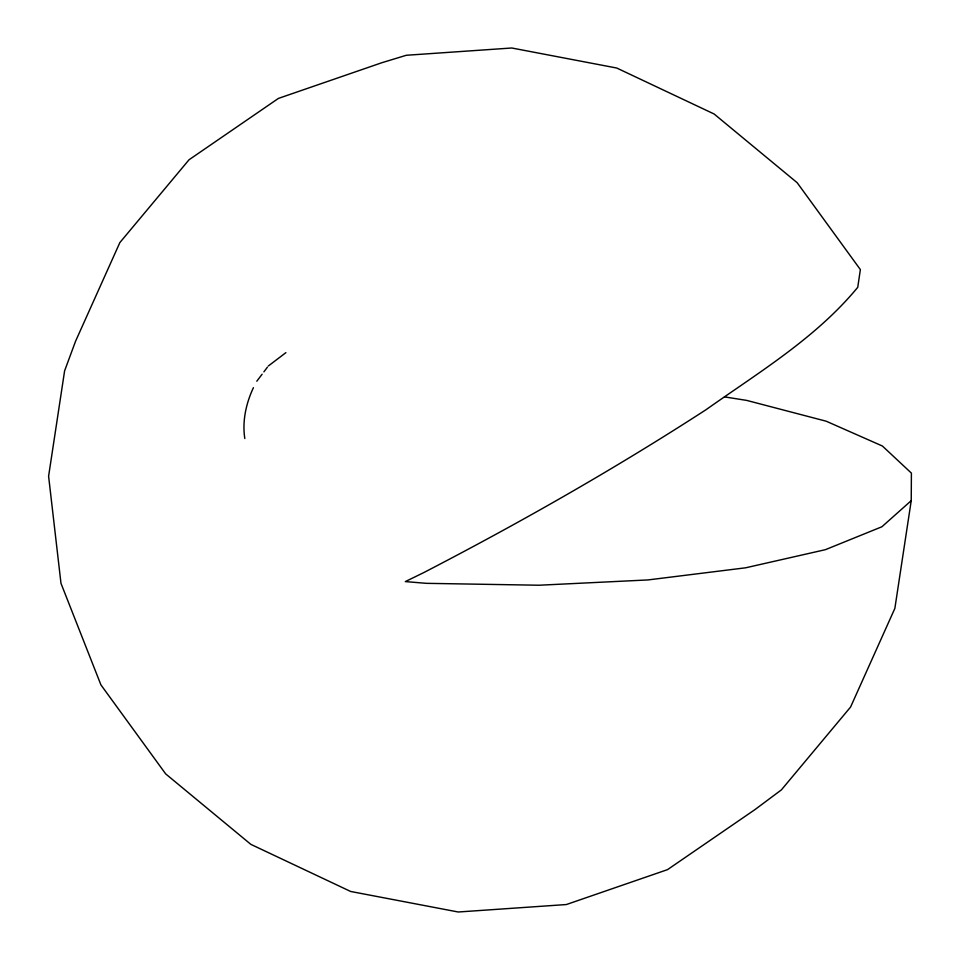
<?xml version="1.0" encoding="UTF-8"?>
<svg xmlns="http://www.w3.org/2000/svg" width="960" height="960" viewBox="0 0 960 960"><rect width="100%" height="100%" fill="white"/><g stroke="black" fill="none" stroke-linecap="round" stroke-linejoin="round"><path stroke-width="1.44" d="M911.232 500.652L881.904 526.764L825.42 549.672L745.62 567.804L647.952 579.936L539.064 585.228L426.384 583.332L405.324 581.592L423.696 572.628C520.2 522.636 614.748 468.84 705.984 409.74C758.94 372.252 815.988 337.956 857.736 287.328L860.364 269.58L797.184 182.724L714.084 113.976L616.74 68.028L511.776 48L406.332 55.272L381.876 62.712L278.412 98.412L189.036 159.768L119.856 242.58L75.564 341.232L64.608 370.848L48.6 476.232L60.984 583.344L100.92 684.876L165.684 773.904L250.86 844.368L350.652 891.468L458.244 912L566.328 904.548L667.512 869.64L754.92 809.628L781.392 789.876L850.572 707.052L894.864 608.4L911.232 500.652L911.4 473.112L882.396 446.016L826.2 421.212L746.64 400.392L724.488 396.888M253.416 387.684C246.06 403.332 242.1 421.344 244.812 438.54M256.8 381.228L262.116 374.208M263.88 371.868L267.42 367.188M268.308 366.012L285.9 352.644"/></g></svg>
